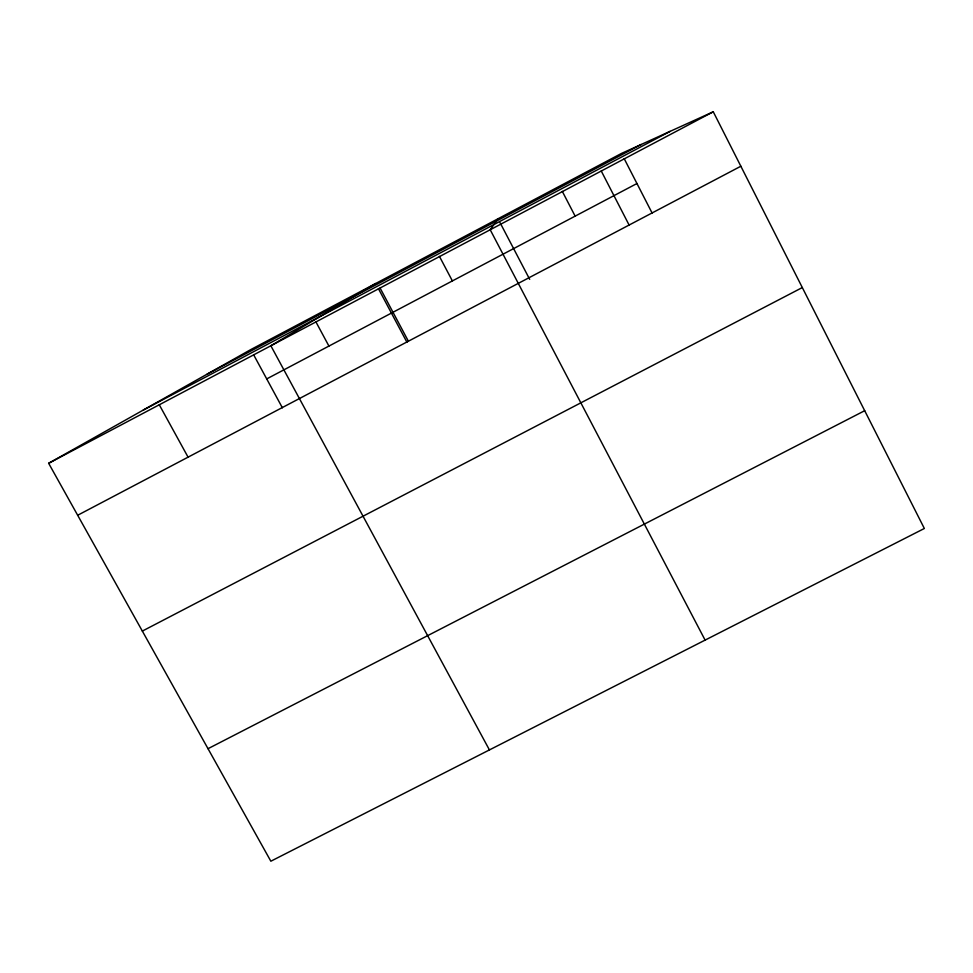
<?xml version="1.0" encoding="UTF-8"?>
<svg xmlns="http://www.w3.org/2000/svg" width="973" height="973" viewBox="0 0 973 973"><rect width="100%" height="100%" fill="white"/><g stroke="black" fill="none" stroke-linecap="round" stroke-linejoin="round"><path stroke-width="1.46" d="M498.018 218.767L490.21 229.762L705.109 640.112M375.675 283.508L270.859 345.768L489.431 749.928M48.65 463.294L250.803 349.575L621.504 153.418L713.27 111.786L924.35 528.485L270.847 861.214L48.65 463.294L713.27 111.786M207.115 374.155L641.158 144.503M143.274 410.059L670.056 131.391M266.711 378.911L636.95 183.52M77.67 515.264L740.854 166.237M142.338 631.088L802.311 287.558M208.015 748.699L864.693 410.703M159.28 404.78L188.069 457.164M253.698 354.902L282.377 407.796M315.97 321.978L328.923 346.072M380.078 288.008L408.392 341.207M378.412 288.653L406.945 342.241M439.431 256.373L452.384 280.929M500.049 222.659L529.689 279.348M562.309 191.377L575.14 216.14M601.265 171.017L629.105 225.055M624.192 158.66L652.178 213.172"/></g></svg>
